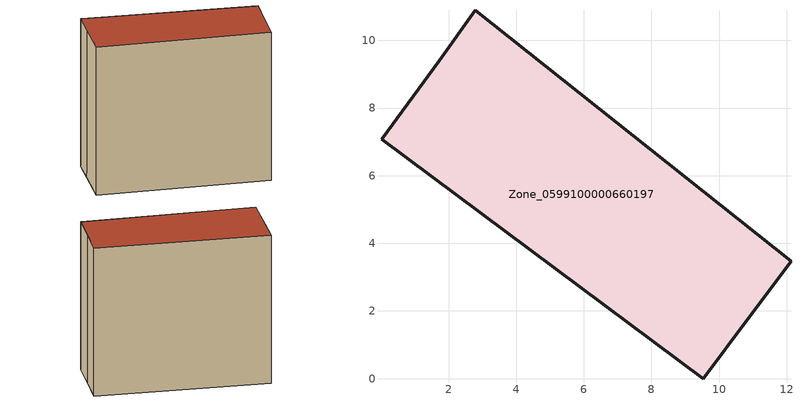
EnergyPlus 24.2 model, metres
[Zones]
Zone_0599100000660197
 floor ground (C_G): 10.88,1.79 9.53,0 0.02,7.08 1.73,9.4 2.79,10.89 12.13,3.47 z0.7
 wall outside (C_F): 12.13,3.47 2.79,10.89 1.73,9.4 0.02,7.08 9.53,0 10.88,1.79 12.13,3.47 z0.7:11.44
 roof outside (C_R): 9.53,0 10.88,1.79 12.13,3.47 2.79,10.89 1.73,9.4 0.02,7.08 z11.44
[BUILDING]
Pand.0599100000660197: North Axis=0; Terrain=City; Loads Convergence Tolerance Value=0.04; Temperature Convergence Tolerance Value=0.4; Solar Distribution=FullExterior; Maximum Number of Warmup Days=25; Minimum Number of Warmup Days=1
[Site:Location]
Rotterdam.The.Hague.AP_ZH_NLD Design_Conditions: Latitude=51.96; Longitude=4.45; Time Zone=1; Elevation=-4.5
[SITE:GROUNDTEMPERATURE:BUILDINGSURFACE]
18, 18, 18, 18, 18, 18, 18, 18, 18, 18, 18, 18
[MATERIAL] Thermal Absorptance=0.9; Solar Absorptance=0.7; Visible Absorptance=0.7
Name | Roughness | Thickness | Conductivity | Density | Specific Heat
G.TC.1946 | MediumSmooth | 0.15 | 1 | 540 | 1210
F.TC.1946 | Rough | 0.3 | 0.857143 | 1920 | 840
R.TC.1946 | MediumRough | 0.2 | 0.909091 | 1500 | 1000
[CONSTRUCTION]
C_G: G.TC.1946
C_F: F.TC.1946
C_R: R.TC.1946
[ZONE]
Zone_0599100000660197: Type=1; Multiplier=1; Ceiling Height=Autocalculate; Volume=Autocalculate; Floor Area=autocalculate; Part of Total Floor Area=Yes
[ZONEINFILTRATION:DESIGNFLOWRATE]
Infil_Zone_0599100000660197: Zone or ZoneList or Space or SpaceList=Zone_0599100000660197; Schedule=AlwaysOn; Design Flow Rate Calculation Method=Flow/Area; Flow Rate per Floor Area=0.003; Constant Term Coefficient=1; Temperature Term Coefficient=0; Velocity Term Coefficient=0; Velocity Squared Term Coefficient=0
[HVACTEMPLATE:ZONE:IDEALLOADSAIRSYSTEM]
Zone_0599100000660197: Maximum Heating Supply Air Temperature=50; Minimum Cooling Supply Air Temperature=13; Maximum Heating Supply Air Humidity Ratio=0.0156; Minimum Cooling Supply Air Humidity Ratio=0.0077; Heating Limit=NoLimit; Cooling Limit=NoLimit; Dehumidification Control Type=ConstantSensibleHeatRatio; Cooling Sensible Heat Ratio=0.7; Dehumidification Setpoint=60; Humidification Control Type=None; Humidification Setpoint=30; Outdoor Air Method=None; Outdoor Air Flow Rate per Person=0.00944; Outdoor Air Flow Rate per Zone Floor Area=0; Outdoor Air Flow Rate per Zone=0; Demand Controlled Ventilation Type=None; Outdoor Air Economizer Type=NoEconomizer; Heat Recovery Type=None; Sensible Heat Recovery Effectiveness=0.7; Latent Heat Recovery Effectiveness=0.65
[ZONECONTROL:THERMOSTAT]
ThermostatControl_Zone_0599100000660197: Zone or ZoneList=Zone_0599100000660197; Control Type Schedule=DualSetpointControlType; Control 1=Thermostat_Zone_0599100000660197; Temperature Difference Between Cutout And Setpoint=0
[THERMOSTATSETPOINT:DUALSETPOINT]
Thermostat_Zone_0599100000660197: Heating Setpoint Temperature Schedule=HeatingSetpoint_Zone_0599100000660197; Cooling Setpoint Temperature Schedule=CoolingSetpoint_Zone_0599100000660197
[SCHEDULE:COMPACT]
HeatingSetpoint_Zone_0599100000660197: Through: 12/31, For: AllDays, Until: 24:00, 21
CoolingSetpoint_Zone_0599100000660197: Through: 12/31, For: AllDays, Until: 24:00, 24
DualSetpointControlType: Through: 12/31, For: AllDays, Until: 24:00, 4
AlwaysOn: Through: 12/31, For: AllDays, Until: 24:00, 1
